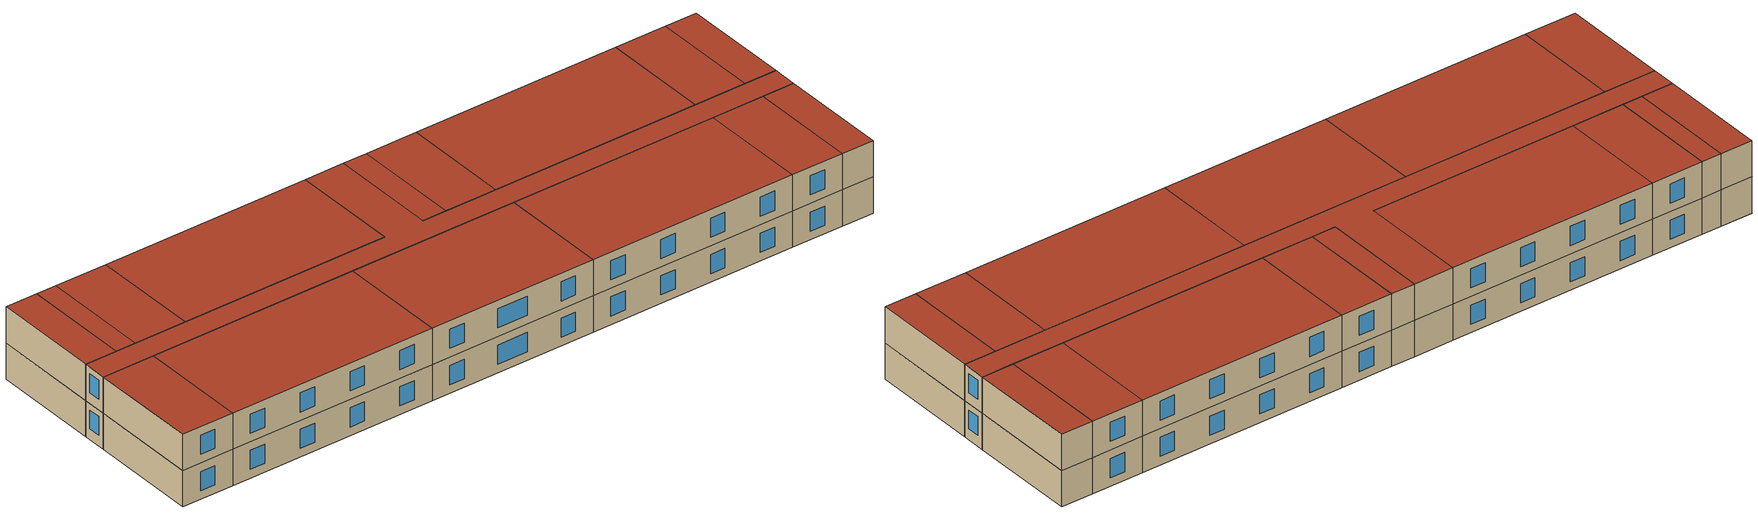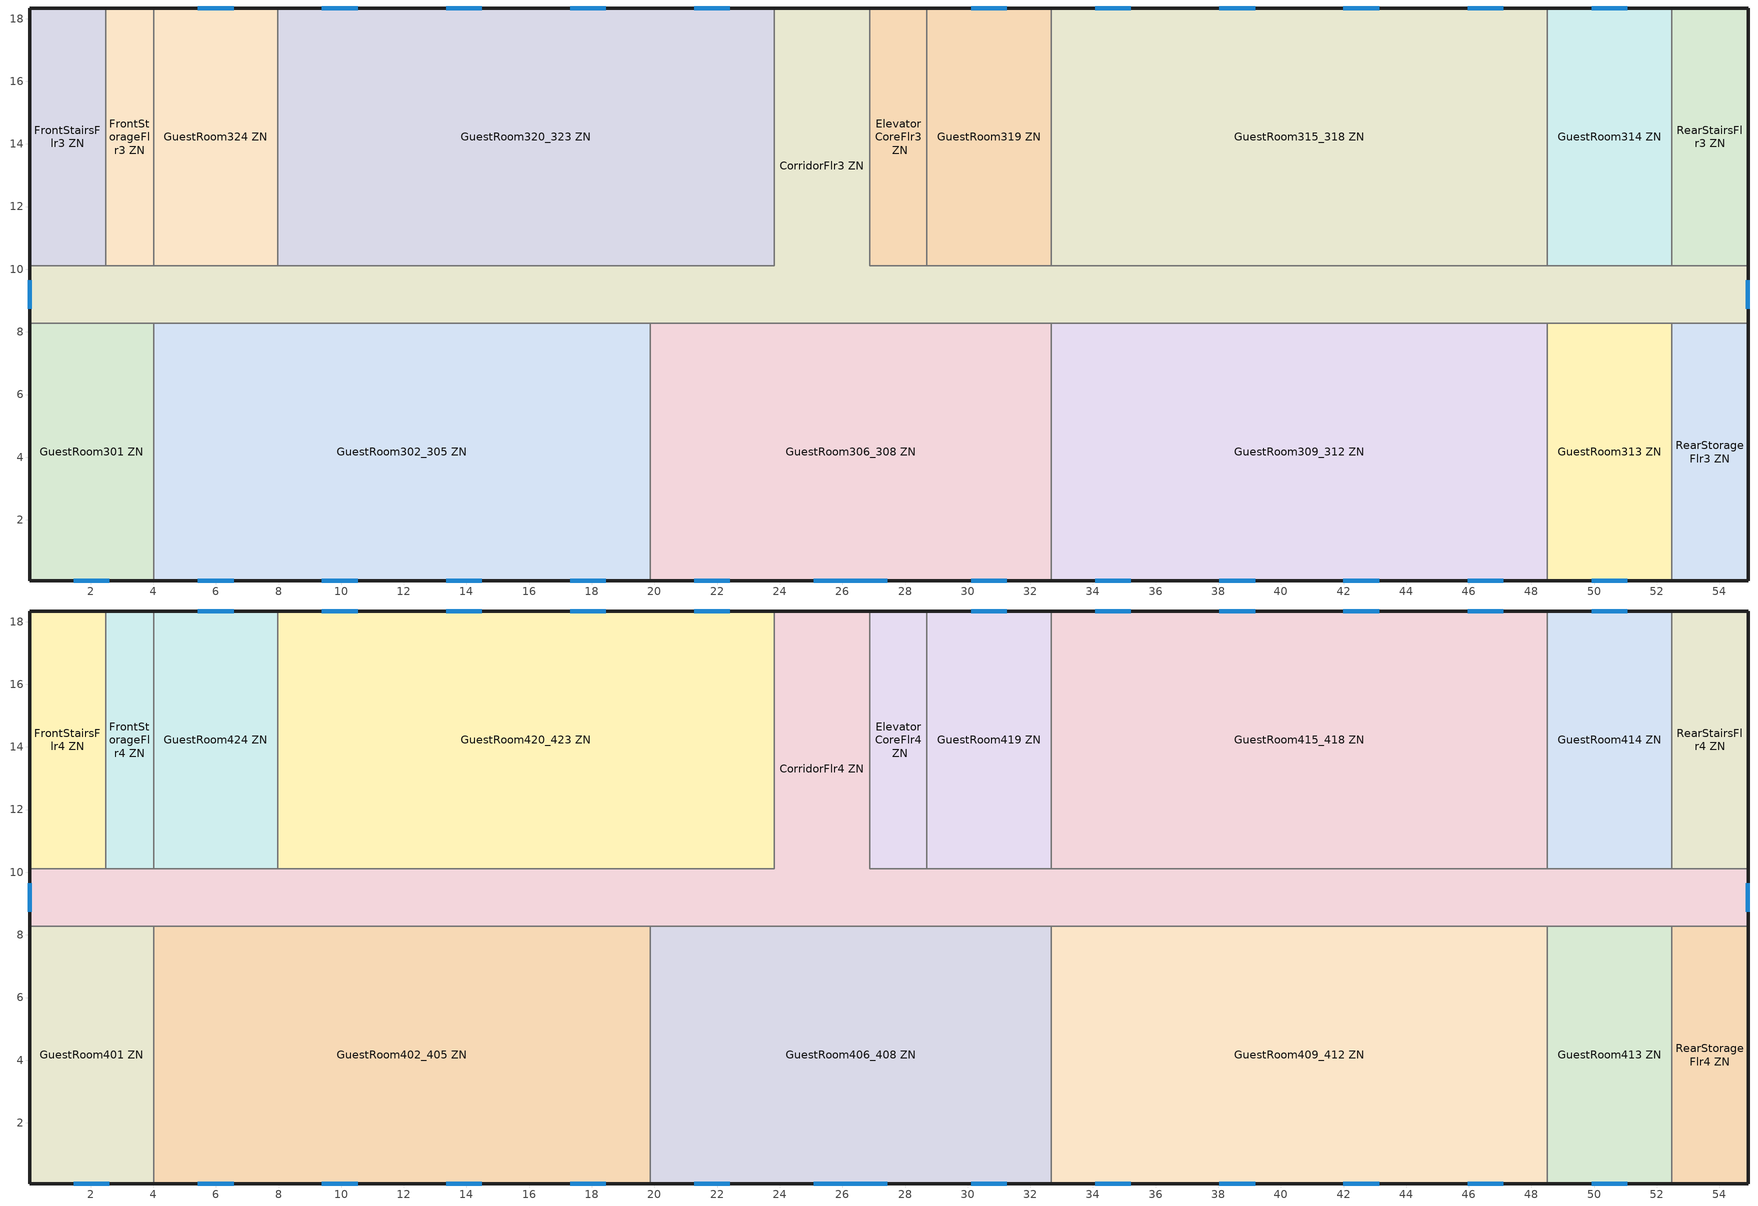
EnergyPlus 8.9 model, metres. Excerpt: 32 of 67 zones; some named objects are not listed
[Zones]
CorridorFlr3 ZN
 floor to CorridorFlr2 ZN (BTAP-Int-Floor): 26.87,18.34 26.87,10.11 54.91,10.11 54.91,8.28 0.05,8.28 0.05,10.11 23.82,10.11 23.82,18.34 z6.1
 wall outside (BTAP-Ext-Wall-Mass:U-0.315): 0.05,10.11 0.05,8.28 / 54.91,8.28 54.91,10.11 / 26.87,18.34 23.82,18.34 z6.1:8.84
 wall to RearStairsFlr3 ZN (BTAP-Int-Wall): 54.91,10.11 52.47,10.11 z6.1:8.84
 wall to GuestRoom320_323 ZN (BTAP-Int-Wall): 23.82,18.34 23.82,10.11 7.97,10.11 z6.1:8.84
 wall to GuestRoom324 ZN (BTAP-Int-Wall): 7.97,10.11 4.01,10.11 z6.1:8.84
 wall to FrontStorageFlr3 ZN (BTAP-Int-Wall): 4.01,10.11 2.49,10.11 z6.1:8.84
 wall to FrontStairsFlr3 ZN (BTAP-Int-Wall): 2.49,10.11 0.05,10.11 z6.1:8.84
 wall to GuestRoom301 ZN (BTAP-Int-Wall): 0.05,8.28 4.01,8.28 z6.1:8.84
 wall to GuestRoom302_305 ZN (BTAP-Int-Wall): 4.01,8.28 19.86,8.28 z6.1:8.84
 wall to GuestRoom306_308 ZN (BTAP-Int-Wall): 19.86,8.28 32.66,8.28 z6.1:8.84
 wall to GuestRoom309_312 ZN (BTAP-Int-Wall): 32.66,8.28 48.51,8.28 z6.1:8.84
 wall to GuestRoom313 ZN (BTAP-Int-Wall): 48.51,8.28 52.47,8.28 z6.1:8.84
 wall to RearStorageFlr3 ZN (BTAP-Int-Wall): 52.47,8.28 54.91,8.28 z6.1:8.84
 wall to GuestRoom314 ZN (BTAP-Int-Wall): 52.47,10.11 48.51,10.11 z6.1:8.84
 wall to GuestRoom315_318 ZN (BTAP-Int-Wall): 48.51,10.11 32.66,10.11 z6.1:8.84
 wall to GuestRoom319 ZN (BTAP-Int-Wall): 32.66,10.11 28.7,10.11 z6.1:8.84
 wall to ElevatorCoreFlr3 ZN (BTAP-Int-Wall): 28.7,10.11 26.87,10.11 26.87,18.34 z6.1:8.84
 window (BTAP-Ext-FixedWindow:U=0.240 SHGC=0.600): 0.05,9.66 0.05,8.73 / 54.91,8.73 54.91,9.66 z6.94:8.36
ElevatorCoreFlr3 ZN
 floor to ElevatorCoreFlr2 ZN (BTAP-Int-Floor): 28.7,18.34 28.7,10.11 26.87,10.11 26.87,18.34 z6.1
 wall outside (BTAP-Ext-Wall-Mass:U-0.315): 28.7,18.34 26.87,18.34 z6.1:8.84
 wall to GuestRoom319 ZN (BTAP-Int-Wall): 28.7,10.11 28.7,18.34 z6.1:8.84
FrontStairsFlr3 ZN
 floor to FrontStairsFlr2 ZN (BTAP-Int-Floor): 2.49,18.34 2.49,10.11 0.05,10.11 0.05,18.34 z6.1
 wall outside (BTAP-Ext-Wall-Mass:U-0.315): 2.49,18.34 0.05,18.34 0.05,10.11 z6.1:8.84
 wall to FrontStorageFlr3 ZN (BTAP-Int-Wall): 2.49,10.11 2.49,18.34 z6.1:8.84
FrontStorageFlr3 ZN
 floor to FrontStorageFlr2 ZN (BTAP-Int-Floor): 4.01,18.34 4.01,10.11 2.49,10.11 2.49,18.34 z6.1
 wall outside (BTAP-Ext-Wall-Mass:U-0.315): 4.01,18.34 2.49,18.34 z6.1:8.84
 wall to GuestRoom324 ZN (BTAP-Int-Wall): 4.01,10.11 4.01,18.34 z6.1:8.84
GuestRoom301 ZN
 floor to GuestRoom201 ZN (BTAP-Int-Floor): 4.01,8.28 4.01,0.05 0.05,0.05 0.05,8.28 z6.1
 wall outside (BTAP-Ext-Wall-Mass:U-0.315): 0.05,8.28 0.05,0.05 4.01,0.05 z6.1:8.84
 wall to GuestRoom302_305 ZN (BTAP-Int-Wall): 4.01,0.05 4.01,8.28 z6.1:8.84
 window (BTAP-Ext-FixedWindow:U=0.240 SHGC=0.600): 1.46,0.05 2.6,0.05 z6.75:8.19
GuestRoom302_305 ZN
 floor to GuestRoom202_205 ZN (BTAP-Int-Floor): 19.86,8.28 19.86,0.05 4.01,0.05 4.01,8.28 z6.1
 wall outside (BTAP-Ext-Wall-Mass:U-0.315): 4.01,0.05 19.86,0.05 z6.1:8.84
 wall to GuestRoom306_308 ZN (BTAP-Int-Wall): 19.86,0.05 19.86,8.28 z6.1:8.84
 window (BTAP-Ext-FixedWindow:U=0.240 SHGC=0.600): 5.42,0.05 6.56,0.05 / 9.39,0.05 10.52,0.05 / 13.35,0.05 14.49,0.05 / 17.31,0.05 18.45,0.05 z6.75:8.19
GuestRoom306_308 ZN
 floor to GuestRoom206_208 ZN (BTAP-Int-Floor): 32.66,8.28 32.66,0.05 19.86,0.05 19.86,8.28 z6.1
 wall outside (BTAP-Ext-Wall-Mass:U-0.315): 19.86,0.05 32.66,0.05 z6.1:8.84
 wall to GuestRoom309_312 ZN (BTAP-Int-Wall): 32.66,0.05 32.66,8.28 z6.1:8.84
 window (BTAP-Ext-FixedWindow:U=0.240 SHGC=0.600): 21.27,0.05 22.41,0.05 / 25.08,0.05 27.44,0.05 / 30.11,0.05 31.25,0.05 z6.75:8.19
GuestRoom309_312 ZN
 floor to GuestRoom209_212 ZN (BTAP-Int-Floor): 48.51,8.28 48.51,0.05 32.66,0.05 32.66,8.28 z6.1
 wall outside (BTAP-Ext-Wall-Mass:U-0.315): 32.66,0.05 48.51,0.05 z6.1:8.84
 wall to GuestRoom313 ZN (BTAP-Int-Wall): 48.51,0.05 48.51,8.28 z6.1:8.84
 window (BTAP-Ext-FixedWindow:U=0.240 SHGC=0.600): 34.07,0.05 35.21,0.05 / 38.04,0.05 39.18,0.05 / 42,0.05 43.14,0.05 / 45.96,0.05 47.1,0.05 z6.75:8.19
GuestRoom313 ZN
 floor to GuestRoom213 ZN (BTAP-Int-Floor): 52.47,8.28 52.47,0.05 48.51,0.05 48.51,8.28 z6.1
 wall outside (BTAP-Ext-Wall-Mass:U-0.315): 48.51,0.05 52.47,0.05 z6.1:8.84
 wall to RearStorageFlr3 ZN (BTAP-Int-Wall): 52.47,0.05 52.47,8.28 z6.1:8.84
 window (BTAP-Ext-FixedWindow:U=0.240 SHGC=0.600): 49.92,0.05 51.06,0.05 z6.75:8.19
GuestRoom314 ZN
 floor to GuestRoom214 ZN (BTAP-Int-Floor): 52.47,18.34 52.47,10.11 48.51,10.11 48.51,18.34 z6.1
 wall outside (BTAP-Ext-Wall-Mass:U-0.315): 52.47,18.34 48.51,18.34 z6.1:8.84
 wall to RearStairsFlr3 ZN (BTAP-Int-Wall): 52.47,10.11 52.47,18.34 z6.1:8.84
 wall to GuestRoom315_318 ZN (BTAP-Int-Wall): 48.51,18.34 48.51,10.11 z6.1:8.84
 window (BTAP-Ext-FixedWindow:U=0.240 SHGC=0.600): 51.06,18.34 49.92,18.34 z6.75:8.19
GuestRoom315_318 ZN
 floor to GuestRoom215_218 ZN (BTAP-Int-Floor): 48.51,18.34 48.51,10.11 32.66,10.11 32.66,18.34 z6.1
 wall outside (BTAP-Ext-Wall-Mass:U-0.315): 48.51,18.34 32.66,18.34 z6.1:8.84
 wall to GuestRoom319 ZN (BTAP-Int-Wall): 32.66,18.34 32.66,10.11 z6.1:8.84
 window (BTAP-Ext-FixedWindow:U=0.240 SHGC=0.600): 47.1,18.34 45.96,18.34 / 43.14,18.34 42,18.34 / 39.18,18.34 38.04,18.34 / 35.21,18.34 34.07,18.34 z6.75:8.19
GuestRoom319 ZN
 floor to GuestRoom219 ZN (BTAP-Int-Floor): 32.66,18.34 32.66,10.11 28.7,10.11 28.7,18.34 z6.1
 wall outside (BTAP-Ext-Wall-Mass:U-0.315): 32.66,18.34 28.7,18.34 z6.1:8.84
 window (BTAP-Ext-FixedWindow:U=0.240 SHGC=0.600): 31.25,18.34 30.11,18.34 z6.75:8.19
GuestRoom320_323 ZN
 floor to GuestRoom220_223 ZN (BTAP-Int-Floor): 23.82,18.34 23.82,10.11 7.97,10.11 7.97,18.34 z6.1
 wall outside (BTAP-Ext-Wall-Mass:U-0.315): 23.82,18.34 7.97,18.34 z6.1:8.84
 wall to GuestRoom324 ZN (BTAP-Int-Wall): 7.97,18.34 7.97,10.11 z6.1:8.84
 window (BTAP-Ext-FixedWindow:U=0.240 SHGC=0.600): 22.41,18.34 21.27,18.34 / 18.45,18.34 17.31,18.34 / 14.49,18.34 13.35,18.34 / 10.52,18.34 9.39,18.34 z6.75:8.19
GuestRoom324 ZN
 floor to GuestRoom224 ZN (BTAP-Int-Floor): 7.97,18.34 7.97,10.11 4.01,10.11 4.01,18.34 z6.1
 wall outside (BTAP-Ext-Wall-Mass:U-0.315): 7.97,18.34 4.01,18.34 z6.1:8.84
 window (BTAP-Ext-FixedWindow:U=0.240 SHGC=0.600): 6.56,18.34 5.42,18.34 z6.75:8.19
RearStairsFlr3 ZN
 floor to RearStairsFlr2 ZN (BTAP-Int-Floor): 54.91,18.34 54.91,10.11 52.47,10.11 52.47,18.34 z6.1
 wall outside (BTAP-Ext-Wall-Mass:U-0.315): 54.91,10.11 54.91,18.34 52.47,18.34 z6.1:8.84
RearStorageFlr3 ZN
 floor to RearStorageFlr2 ZN (BTAP-Int-Floor): 54.91,8.28 54.91,0.05 52.47,0.05 52.47,8.28 z6.1
 wall outside (BTAP-Ext-Wall-Mass:U-0.315): 52.47,0.05 54.91,0.05 54.91,8.28 z6.1:8.84
CorridorFlr4 ZN
 floor to CorridorFlr3 ZN (BTAP-Int-Floor): 26.87,18.34 26.87,10.11 54.91,10.11 54.91,8.28 0.05,8.28 0.05,10.11 23.82,10.11 23.82,18.34 z8.84
 wall outside (BTAP-Ext-Wall-Mass:U-0.315): 0.05,10.11 0.05,8.28 / 54.91,8.28 54.91,10.11 / 26.87,18.34 23.82,18.34 z8.84:11.58
 wall to RearStairsFlr4 ZN (BTAP-Int-Wall): 54.91,10.11 52.47,10.11 z8.84:11.58
 wall to GuestRoom420_423 ZN (BTAP-Int-Wall): 23.82,18.34 23.82,10.11 7.97,10.11 z8.84:11.58
 wall to GuestRoom424 ZN (BTAP-Int-Wall): 7.97,10.11 4.01,10.11 z8.84:11.58
 wall to FrontStorageFlr4 ZN (BTAP-Int-Wall): 4.01,10.11 2.49,10.11 z8.84:11.58
 wall to FrontStairsFlr4 ZN (BTAP-Int-Wall): 2.49,10.11 0.05,10.11 z8.84:11.58
 wall to GuestRoom401 ZN (BTAP-Int-Wall): 0.05,8.28 4.01,8.28 z8.84:11.58
 wall to GuestRoom402_405 ZN (BTAP-Int-Wall): 4.01,8.28 19.86,8.28 z8.84:11.58
 wall to GuestRoom406_408 ZN (BTAP-Int-Wall): 19.86,8.28 32.66,8.28 z8.84:11.58
 wall to GuestRoom409_412 ZN (BTAP-Int-Wall): 32.66,8.28 48.51,8.28 z8.84:11.58
 wall to GuestRoom413 ZN (BTAP-Int-Wall): 48.51,8.28 52.47,8.28 z8.84:11.58
 wall to RearStorageFlr4 ZN (BTAP-Int-Wall): 52.47,8.28 54.91,8.28 z8.84:11.58
 wall to GuestRoom414 ZN (BTAP-Int-Wall): 52.47,10.11 48.51,10.11 z8.84:11.58
 wall to GuestRoom415_418 ZN (BTAP-Int-Wall): 48.51,10.11 32.66,10.11 z8.84:11.58
 wall to GuestRoom419 ZN (BTAP-Int-Wall): 32.66,10.11 28.7,10.11 z8.84:11.58
 wall to ElevatorCoreFlr4 ZN (BTAP-Int-Wall): 28.7,10.11 26.87,10.11 26.87,18.34 z8.84:11.58
 window (BTAP-Ext-FixedWindow:U=0.240 SHGC=0.600): 0.05,9.66 0.05,8.73 / 54.91,8.73 54.91,9.66 z9.68:11.1
 roof outside (BTAP-Ext-Roof-Metal:U-0.227): 54.91,8.28 54.91,10.11 26.87,10.11 26.87,18.34 23.82,18.34 23.82,10.11 0.05,10.11 0.05,8.28 z11.58
ElevatorCoreFlr4 ZN
 floor to ElevatorCoreFlr3 ZN (BTAP-Int-Floor): 28.7,18.34 28.7,10.11 26.87,10.11 26.87,18.34 z8.84
 wall outside (BTAP-Ext-Wall-Mass:U-0.315): 28.7,18.34 26.87,18.34 z8.84:11.58
 wall to GuestRoom419 ZN (BTAP-Int-Wall): 28.7,10.11 28.7,18.34 z8.84:11.58
 roof outside (BTAP-Ext-Roof-Metal:U-0.227): 28.7,10.11 28.7,18.34 26.87,18.34 26.87,10.11 z11.58
FrontStairsFlr4 ZN
 floor to FrontStairsFlr3 ZN (BTAP-Int-Floor): 2.49,18.34 2.49,10.11 0.05,10.11 0.05,18.34 z8.84
 wall outside (BTAP-Ext-Wall-Mass:U-0.315): 2.49,18.34 0.05,18.34 0.05,10.11 z8.84:11.58
 wall to FrontStorageFlr4 ZN (BTAP-Int-Wall): 2.49,10.11 2.49,18.34 z8.84:11.58
 roof outside (BTAP-Ext-Roof-Metal:U-0.227): 2.49,10.11 2.49,18.34 0.05,18.34 0.05,10.11 z11.58
FrontStorageFlr4 ZN
 floor to FrontStorageFlr3 ZN (BTAP-Int-Floor): 4.01,18.34 4.01,10.11 2.49,10.11 2.49,18.34 z8.84
 wall outside (BTAP-Ext-Wall-Mass:U-0.315): 4.01,18.34 2.49,18.34 z8.84:11.58
 wall to GuestRoom424 ZN (BTAP-Int-Wall): 4.01,10.11 4.01,18.34 z8.84:11.58
 roof outside (BTAP-Ext-Roof-Metal:U-0.227): 4.01,10.11 4.01,18.34 2.49,18.34 2.49,10.11 z11.58
GuestRoom401 ZN
 floor to GuestRoom301 ZN (BTAP-Int-Floor): 4.01,8.28 4.01,0.05 0.05,0.05 0.05,8.28 z8.84
 wall outside (BTAP-Ext-Wall-Mass:U-0.315): 0.05,8.28 0.05,0.05 4.01,0.05 z8.84:11.58
 wall to GuestRoom402_405 ZN (BTAP-Int-Wall): 4.01,0.05 4.01,8.28 z8.84:11.58
 window (BTAP-Ext-FixedWindow:U=0.240 SHGC=0.600): 1.46,0.05 2.6,0.05 z9.49:10.93
 roof outside (BTAP-Ext-Roof-Metal:U-0.227): 4.01,0.05 4.01,8.28 0.05,8.28 0.05,0.05 z11.58
GuestRoom402_405 ZN
 floor to GuestRoom302_305 ZN (BTAP-Int-Floor): 19.86,8.28 19.86,0.05 4.01,0.05 4.01,8.28 z8.84
 wall outside (BTAP-Ext-Wall-Mass:U-0.315): 4.01,0.05 19.86,0.05 z8.84:11.58
 wall to GuestRoom406_408 ZN (BTAP-Int-Wall): 19.86,0.05 19.86,8.28 z8.84:11.58
 window (BTAP-Ext-FixedWindow:U=0.240 SHGC=0.600): 5.42,0.05 6.56,0.05 / 9.39,0.05 10.52,0.05 / 13.35,0.05 14.49,0.05 / 17.31,0.05 18.45,0.05 z9.49:10.93
 roof outside (BTAP-Ext-Roof-Metal:U-0.227): 19.86,0.05 19.86,8.28 4.01,8.28 4.01,0.05 z11.58
GuestRoom406_408 ZN
 floor to GuestRoom306_308 ZN (BTAP-Int-Floor): 32.66,8.28 32.66,0.05 19.86,0.05 19.86,8.28 z8.84
 wall outside (BTAP-Ext-Wall-Mass:U-0.315): 19.86,0.05 32.66,0.05 z8.84:11.58
 wall to GuestRoom409_412 ZN (BTAP-Int-Wall): 32.66,0.05 32.66,8.28 z8.84:11.58
 window (BTAP-Ext-FixedWindow:U=0.240 SHGC=0.600): 21.27,0.05 22.41,0.05 / 30.11,0.05 31.25,0.05 / 25.08,0.05 27.44,0.05 z9.49:10.93
 roof outside (BTAP-Ext-Roof-Metal:U-0.227): 32.66,0.05 32.66,8.28 19.86,8.28 19.86,0.05 z11.58
GuestRoom409_412 ZN
 floor to GuestRoom309_312 ZN (BTAP-Int-Floor): 48.51,8.28 48.51,0.05 32.66,0.05 32.66,8.28 z8.84
 wall outside (BTAP-Ext-Wall-Mass:U-0.315): 32.66,0.05 48.51,0.05 z8.84:11.58
 wall to GuestRoom413 ZN (BTAP-Int-Wall): 48.51,0.05 48.51,8.28 z8.84:11.58
 window (BTAP-Ext-FixedWindow:U=0.240 SHGC=0.600): 34.07,0.05 35.21,0.05 / 38.04,0.05 39.18,0.05 / 42,0.05 43.14,0.05 / 45.96,0.05 47.1,0.05 z9.49:10.93
 roof outside (BTAP-Ext-Roof-Metal:U-0.227): 48.51,0.05 48.51,8.28 32.66,8.28 32.66,0.05 z11.58
GuestRoom413 ZN
 floor to GuestRoom313 ZN (BTAP-Int-Floor): 52.47,8.28 52.47,0.05 48.51,0.05 48.51,8.28 z8.84
 wall outside (BTAP-Ext-Wall-Mass:U-0.315): 48.51,0.05 52.47,0.05 z8.84:11.58
 wall to RearStorageFlr4 ZN (BTAP-Int-Wall): 52.47,0.05 52.47,8.28 z8.84:11.58
 window (BTAP-Ext-FixedWindow:U=0.240 SHGC=0.600): 49.92,0.05 51.06,0.05 z9.49:10.93
 roof outside (BTAP-Ext-Roof-Metal:U-0.227): 52.47,0.05 52.47,8.28 48.51,8.28 48.51,0.05 z11.58
GuestRoom414 ZN
 floor to GuestRoom314 ZN (BTAP-Int-Floor): 52.47,18.34 52.47,10.11 48.51,10.11 48.51,18.34 z8.84
 wall outside (BTAP-Ext-Wall-Mass:U-0.315): 52.47,18.34 48.51,18.34 z8.84:11.58
 wall to RearStairsFlr4 ZN (BTAP-Int-Wall): 52.47,10.11 52.47,18.34 z8.84:11.58
 wall to GuestRoom415_418 ZN (BTAP-Int-Wall): 48.51,18.34 48.51,10.11 z8.84:11.58
 window (BTAP-Ext-FixedWindow:U=0.240 SHGC=0.600): 51.06,18.34 49.92,18.34 z9.49:10.93
 roof outside (BTAP-Ext-Roof-Metal:U-0.227): 52.47,10.11 52.47,18.34 48.51,18.34 48.51,10.11 z11.58
GuestRoom415_418 ZN
 floor to GuestRoom315_318 ZN (BTAP-Int-Floor): 48.51,18.34 48.51,10.11 32.66,10.11 32.66,18.34 z8.84
 wall outside (BTAP-Ext-Wall-Mass:U-0.315): 48.51,18.34 32.66,18.34 z8.84:11.58
 wall to GuestRoom419 ZN (BTAP-Int-Wall): 32.66,18.34 32.66,10.11 z8.84:11.58
 window (BTAP-Ext-FixedWindow:U=0.240 SHGC=0.600): 47.1,18.34 45.96,18.34 / 43.14,18.34 42,18.34 / 39.18,18.34 38.04,18.34 / 35.21,18.34 34.07,18.34 z9.49:10.93
 roof outside (BTAP-Ext-Roof-Metal:U-0.227): 48.51,10.11 48.51,18.34 32.66,18.34 32.66,10.11 z11.58
GuestRoom419 ZN
 floor to GuestRoom319 ZN (BTAP-Int-Floor): 32.66,18.34 32.66,10.11 28.7,10.11 28.7,18.34 z8.84
 wall outside (BTAP-Ext-Wall-Mass:U-0.315): 32.66,18.34 28.7,18.34 z8.84:11.58
 window (BTAP-Ext-FixedWindow:U=0.240 SHGC=0.600): 31.25,18.34 30.11,18.34 z9.49:10.93
 roof outside (BTAP-Ext-Roof-Metal:U-0.227): 32.66,10.11 32.66,18.34 28.7,18.34 28.7,10.11 z11.58
GuestRoom420_423 ZN
 floor to GuestRoom320_323 ZN (BTAP-Int-Floor): 23.82,18.34 23.82,10.11 7.97,10.11 7.97,18.34 z8.84
 wall outside (BTAP-Ext-Wall-Mass:U-0.315): 23.82,18.34 7.97,18.34 z8.84:11.58
 wall to GuestRoom424 ZN (BTAP-Int-Wall): 7.97,18.34 7.97,10.11 z8.84:11.58
 window (BTAP-Ext-FixedWindow:U=0.240 SHGC=0.600): 22.41,18.34 21.27,18.34 / 18.45,18.34 17.31,18.34 / 14.49,18.34 13.35,18.34 / 10.52,18.34 9.39,18.34 z9.49:10.93
 roof outside (BTAP-Ext-Roof-Metal:U-0.227): 23.82,10.11 23.82,18.34 7.97,18.34 7.97,10.11 z11.58
GuestRoom424 ZN
 floor to GuestRoom324 ZN (BTAP-Int-Floor): 7.97,18.34 7.97,10.11 4.01,10.11 4.01,18.34 z8.84
 wall outside (BTAP-Ext-Wall-Mass:U-0.315): 7.97,18.34 4.01,18.34 z8.84:11.58
 window (BTAP-Ext-FixedWindow:U=0.240 SHGC=0.600): 6.56,18.34 5.42,18.34 z9.49:10.93
 roof outside (BTAP-Ext-Roof-Metal:U-0.227): 7.97,10.11 7.97,18.34 4.01,18.34 4.01,10.11 z11.58
RearStairsFlr4 ZN
 floor to RearStairsFlr3 ZN (BTAP-Int-Floor): 54.91,18.34 54.91,10.11 52.47,10.11 52.47,18.34 z8.84
 wall outside (BTAP-Ext-Wall-Mass:U-0.315): 54.91,10.11 54.91,18.34 52.47,18.34 z8.84:11.58
 roof outside (BTAP-Ext-Roof-Metal:U-0.227): 54.91,10.11 54.91,18.34 52.47,18.34 52.47,10.11 z11.58
RearStorageFlr4 ZN
 floor to RearStorageFlr3 ZN (BTAP-Int-Floor): 54.91,8.28 54.91,0.05 52.47,0.05 52.47,8.28 z8.84
 wall outside (BTAP-Ext-Wall-Mass:U-0.315): 52.47,0.05 54.91,0.05 54.91,8.28 z8.84:11.58
 roof outside (BTAP-Ext-Roof-Metal:U-0.227): 54.91,0.05 54.91,8.28 52.47,8.28 52.47,0.05 z11.58
[Building]
SmallHotel-CAN_BC_Vancouver.Intl.AP.718920_CWEC2016.epw created: 2018-09-18 17:35:47 +0000: North Axis {deg}=180; Terrain=Suburbs; Loads Convergence Tolerance Value=0.04; Temperature Convergence Tolerance Value {deltaC}=0.4; Solar Distribution=FullExterior; Maximum Number of Warmup Days=25; Minimum Number of Warmup Days=6
[Site:Location]
Vancouver Intl AP_BC_CAN: Latitude {deg}=49.195; Longitude {deg}=-123.184; Time Zone {hr}=-8; Elevation {m}=4.3
[Site:GroundTemperature:BuildingSurface]
19.527, 19.502, 19.536, 19.598, 20.002, 21.64, 22.225, 22.375, 21.449, 20.121, 19.802, 19.633
[Site:WaterMainsTemperature]
Calculation Method=Correlation; Annual Average Outdoor Air Temperature {C}=10.4083; Maximum Difference In Monthly Average Outdoor Air Temperatures {deltaC}=14.1
[SizingPeriod:DesignDay] Day of Month=21; Dry-Bulb Temperature Range Modifier Type=DefaultMultipliers; Humidity Condition Type=Wetbulb; Barometric Pressure {Pa}=101273; Rain Indicator=No; Snow Indicator=No; Daylight Saving Time Indicator=No
Name | Month | Day Type | Maximum Dry-Bulb Temperature {C} | Daily Dry-Bulb Temperature Range {deltaC} | Wetbulb or DewPoint at Maximum Dry-Bulb {C} | Wind Speed {m/s} | Wind Direction {deg} | Solar Model Indicator | ASHRAE Clear Sky Optical Depth for Beam Irradiance (taub) | ASHRAE Clear Sky Optical Depth for Diffuse Irradiance (taud) | Sky Clearness
Vancouver Intl AP Ann Clg .4% Condns DB=>MWB | 7 | SummerDesignDay | 25.1 | 7.6 | 18.5 | 3.7 | 300 | ASHRAETau | 0.359 | 2.485
Vancouver Intl AP Ann Htg 99.6% Condns DB | 12 | WinterDesignDay | -6.1 | 0 | -6.1 | 3 | 100 | ASHRAEClearSky |  |  | 0
[Material] Thermal Absorptance=0.9
Name | Roughness | Thickness {m} | Conductivity {W/m-K} | Density {kg/m3} | Specific Heat {J/kg-K} | Solar Absorptance | Visible Absorptance
1/2IN Gypsum 1 | Smooth | 0.0127 | 0.16 | 784.9 | 830 | 0.4 | 0.4
100mm Normalweight concrete floor 1 | MediumSmooth | 0.1016 | 2.31 | 2322 | 832 | 0.7 | 0.7
1IN Stucco 1 | Smooth | 0.0253 | 0.6918 | 1858 | 837 | 0.7 | 0.92
8IN CONCRETE HW RefBldg 1 | Rough | 0.2032 | 1.311 | 2240 | 836.8 | 0.7 | 0.7
G01 13mm gypsum board 1 | Smooth | 0.0127 | 0.16 | 800 | 1090 | 0.7 | 0.5
Metal Roof Surface 1 | Smooth | 0.0008 | 45.28 | 7824 | 500 | 0.7 | 0.7
[Material:NoMass] Roughness=Smooth; Thermal Absorptance=0.9; Solar Absorptance=0.7
Name | Thermal Resistance {m2-K/W} | Visible Absorptance
Typical Carpet Pad | 0.21648 | 0.8
Typical Insulation 2 | 2.90366 | 0.7
Typical Insulation 3 | 4.40527 | 0.7
[WindowMaterial:SimpleGlazingSystem]
SimpleGlazing:U=0.240 SHGC=0.600: U-Factor {W/m2-K}=2.4; Solar Heat Gain Coefficient=0.6; Visible Transmittance=0.21
[Construction]
BTAP-Ext-FixedWindow:U=0.240 SHGC=0.600: SimpleGlazing:U=0.240 SHGC=0.600
BTAP-Ext-Roof-Metal:U-0.227: Metal Roof Surface 1, Typical Insulation 3
BTAP-Ext-Wall-Mass:U-0.315: 1IN Stucco 1, 8IN CONCRETE HW RefBldg 1, Typical Insulation 2, 1/2IN Gypsum 1
BTAP-Int-Floor: 100mm Normalweight concrete floor 1, Typical Carpet Pad
BTAP-Int-Wall: G01 13mm gypsum board 1, G01 13mm gypsum board 1
[Zone]
CorridorFlr3 ZN; CorridorFlr4 ZN; ElevatorCoreFlr3 ZN; ElevatorCoreFlr4 ZN; FrontStairsFlr3 ZN; FrontStairsFlr4 ZN; FrontStorageFlr3 ZN; FrontStorageFlr4 ZN; GuestRoom301 ZN; GuestRoom302_305 ZN; GuestRoom306_308 ZN; GuestRoom309_312 ZN; GuestRoom313 ZN; GuestRoom314 ZN; GuestRoom315_318 ZN; GuestRoom319 ZN; GuestRoom320_323 ZN; GuestRoom324 ZN; GuestRoom401 ZN; GuestRoom402_405 ZN; GuestRoom406_408 ZN; GuestRoom409_412 ZN; GuestRoom413 ZN; GuestRoom414 ZN; GuestRoom415_418 ZN; GuestRoom419 ZN; GuestRoom420_423 ZN; GuestRoom424 ZN; RearStairsFlr3 ZN; RearStairsFlr4 ZN; RearStorageFlr3 ZN; RearStorageFlr4 ZN
[ZoneInfiltration:DesignFlowRate] Schedule=Always On Discrete; Design Flow Rate Calculation Method=Flow/ExteriorArea; Flow per Exterior Surface Area {m3/s-m2}=0.00025; Constant Term Coefficient=0; Temperature Term Coefficient=0; Velocity Term Coefficient=0.224; Velocity Squared Term Coefficient=0
Name | Zone or ZoneList
CorridorFlr3 Infiltration | CorridorFlr3 ZN
CorridorFlr4 Infiltration | CorridorFlr4 ZN
ElevatorCoreFlr3 Infiltration | ElevatorCoreFlr3 ZN
ElevatorCoreFlr4 Infiltration | ElevatorCoreFlr4 ZN
FrontStairsFlr3 Infiltration | FrontStairsFlr3 ZN
FrontStairsFlr4 Infiltration | FrontStairsFlr4 ZN
FrontStorageFlr3 Infiltration | FrontStorageFlr3 ZN
FrontStorageFlr4 Infiltration | FrontStorageFlr4 ZN
GuestRoom301 Infiltration | GuestRoom301 ZN
GuestRoom302_305 Infiltration | GuestRoom302_305 ZN
GuestRoom306_308 Infiltration | GuestRoom306_308 ZN
GuestRoom309_312 Infiltration | GuestRoom309_312 ZN
GuestRoom313 Infiltration | GuestRoom313 ZN
GuestRoom314 Infiltration | GuestRoom314 ZN
GuestRoom315_318 Infiltration | GuestRoom315_318 ZN
GuestRoom319 Infiltration | GuestRoom319 ZN
GuestRoom320_323 Infiltration | GuestRoom320_323 ZN
GuestRoom324 Infiltration | GuestRoom324 ZN
GuestRoom401 Infiltration | GuestRoom401 ZN
GuestRoom402_405 Infiltration | GuestRoom402_405 ZN
GuestRoom406_408 Infiltration | GuestRoom406_408 ZN
GuestRoom409_412 Infiltration | GuestRoom409_412 ZN
GuestRoom413 Infiltration | GuestRoom413 ZN
GuestRoom414 Infiltration | GuestRoom414 ZN
GuestRoom415_418 Infiltration | GuestRoom415_418 ZN
GuestRoom419 Infiltration | GuestRoom419 ZN
GuestRoom420_423 Infiltration | GuestRoom420_423 ZN
GuestRoom424 Infiltration | GuestRoom424 ZN
RearStairsFlr3 Infiltration | RearStairsFlr3 ZN
RearStairsFlr4 Infiltration | RearStairsFlr4 ZN
RearStorageFlr3 Infiltration | RearStorageFlr3 ZN
RearStorageFlr4 Infiltration | RearStorageFlr4 ZN
[ZoneControl:Thermostat] Control Object Type 1=ThermostatSetpoint:DualSetpoint
Name | Zone or ZoneList | Control Type Schedule | Control Name 1
CorridorFlr3 ZN Thermostat | CorridorFlr3 ZN | CorridorFlr3 ZN Thermostat Schedule | Space Function Corridor/Transition area other-sch-F Thermostat 3
CorridorFlr4 ZN Thermostat | CorridorFlr4 ZN | CorridorFlr4 ZN Thermostat Schedule | Space Function Corridor/Transition area other-sch-F Thermostat 4
ElevatorCoreFlr3 ZN Thermostat | ElevatorCoreFlr3 ZN | ElevatorCoreFlr3 ZN Thermostat Schedule | Space Function Lobby - elevator Thermostat 3
ElevatorCoreFlr4 ZN Thermostat | ElevatorCoreFlr4 ZN | ElevatorCoreFlr4 ZN Thermostat Schedule | Space Function Lobby - elevator Thermostat 4
FrontStairsFlr3 ZN Thermostat | FrontStairsFlr3 ZN | FrontStairsFlr3 ZN Thermostat Schedule | Space Function Stairway/Stairwell-sch-F Thermostat 3
FrontStairsFlr4 ZN Thermostat | FrontStairsFlr4 ZN | FrontStairsFlr4 ZN Thermostat Schedule | Space Function Stairway/Stairwell-sch-F Thermostat 4
FrontStorageFlr3 ZN Thermostat | FrontStorageFlr3 ZN | FrontStorageFlr3 ZN Thermostat Schedule | Space Function Storage room <= 5 m2 <= 100 m2-sch-F Thermostat 3
FrontStorageFlr4 ZN Thermostat | FrontStorageFlr4 ZN | FrontStorageFlr4 ZN Thermostat Schedule | Space Function Storage room <= 5 m2 <= 100 m2-sch-F Thermostat 4
GuestRoom301 ZN Thermostat | GuestRoom301 ZN | GuestRoom301 ZN Thermostat Schedule | Space Function Guest room Thermostat 16
GuestRoom302_305 ZN Thermostat | GuestRoom302_305 ZN | GuestRoom302_305 ZN Thermostat Schedule | Space Function Guest room Thermostat 17
GuestRoom306_308 ZN Thermostat | GuestRoom306_308 ZN | GuestRoom306_308 ZN Thermostat Schedule | Space Function Guest room Thermostat 18
GuestRoom309_312 ZN Thermostat | GuestRoom309_312 ZN | GuestRoom309_312 ZN Thermostat Schedule | Space Function Guest room Thermostat 19
GuestRoom313 ZN Thermostat | GuestRoom313 ZN | GuestRoom313 ZN Thermostat Schedule | Space Function Guest room Thermostat 20
GuestRoom314 ZN Thermostat | GuestRoom314 ZN | GuestRoom314 ZN Thermostat Schedule | Space Function Guest room Thermostat 21
GuestRoom315_318 ZN Thermostat | GuestRoom315_318 ZN | GuestRoom315_318 ZN Thermostat Schedule | Space Function Guest room Thermostat 22
GuestRoom319 ZN Thermostat | GuestRoom319 ZN | GuestRoom319 ZN Thermostat Schedule | Space Function Guest room Thermostat 23
GuestRoom320_323 ZN Thermostat | GuestRoom320_323 ZN | GuestRoom320_323 ZN Thermostat Schedule | Space Function Guest room Thermostat 24
GuestRoom324 ZN Thermostat | GuestRoom324 ZN | GuestRoom324 ZN Thermostat Schedule | Space Function Guest room Thermostat 25
GuestRoom401 ZN Thermostat | GuestRoom401 ZN | GuestRoom401 ZN Thermostat Schedule | Space Function Guest room Thermostat 26
GuestRoom402_405 ZN Thermostat | GuestRoom402_405 ZN | GuestRoom402_405 ZN Thermostat Schedule | Space Function Guest room Thermostat 27
GuestRoom406_408 ZN Thermostat | GuestRoom406_408 ZN | GuestRoom406_408 ZN Thermostat Schedule | Space Function Guest room Thermostat 28
GuestRoom409_412 ZN Thermostat | GuestRoom409_412 ZN | GuestRoom409_412 ZN Thermostat Schedule | Space Function Guest room Thermostat 29
GuestRoom413 ZN Thermostat | GuestRoom413 ZN | GuestRoom413 ZN Thermostat Schedule | Space Function Guest room Thermostat 30
GuestRoom414 ZN Thermostat | GuestRoom414 ZN | GuestRoom414 ZN Thermostat Schedule | Space Function Guest room Thermostat 31
GuestRoom415_418 ZN Thermostat | GuestRoom415_418 ZN | GuestRoom415_418 ZN Thermostat Schedule | Space Function Guest room Thermostat 32
GuestRoom419 ZN Thermostat | GuestRoom419 ZN | GuestRoom419 ZN Thermostat Schedule | Space Function Guest room Thermostat 33
GuestRoom420_423 ZN Thermostat | GuestRoom420_423 ZN | GuestRoom420_423 ZN Thermostat Schedule | Space Function Guest room Thermostat 34
GuestRoom424 ZN Thermostat | GuestRoom424 ZN | GuestRoom424 ZN Thermostat Schedule | Space Function Guest room Thermostat 35
RearStairsFlr3 ZN Thermostat | RearStairsFlr3 ZN | RearStairsFlr3 ZN Thermostat Schedule | Space Function Stairway/Stairwell-sch-F Thermostat 7
RearStairsFlr4 ZN Thermostat | RearStairsFlr4 ZN | RearStairsFlr4 ZN Thermostat Schedule | Space Function Stairway/Stairwell-sch-F Thermostat 8
RearStorageFlr3 ZN Thermostat | RearStorageFlr3 ZN | RearStorageFlr3 ZN Thermostat Schedule | Space Function Storage room <= 5 m2 <= 100 m2-sch-F Thermostat 8
RearStorageFlr4 ZN Thermostat | RearStorageFlr4 ZN | RearStorageFlr4 ZN Thermostat Schedule | Space Function Storage room <= 5 m2 <= 100 m2-sch-F Thermostat 9
[ThermostatSetpoint:DualSetpoint]
Name | Heating Setpoint Temperature Schedule | Cooling Setpoint Temperature Schedule
Space Function Corridor/Transition area other-sch-F Thermostat 3; Space Function Corridor/Transition area other-sch-F Thermostat 4; Space Function Stairway/Stairwell-sch-F Thermostat 3; Space Function Stairway/Stairwell-sch-F Thermostat 4; Space Function Storage room <= 5 m2 <= 100 m2-sch-F Thermostat 3; Space Function Storage room <= 5 m2 <= 100 m2-sch-F Thermostat 4; Space Function Guest room Thermostat 16; Space Function Guest room Thermostat 17; Space Function Guest room Thermostat 18; Space Function Guest room Thermostat 19; Space Function Guest room Thermostat 20; Space Function Guest room Thermostat 21; Space Function Guest room Thermostat 22; Space Function Guest room Thermostat 23; Space Function Guest room Thermostat 24; Space Function Guest room Thermostat 25; Space Function Guest room Thermostat 26; Space Function Guest room Thermostat 27; Space Function Guest room Thermostat 28; Space Function Guest room Thermostat 29; Space Function Guest room Thermostat 30; Space Function Guest room Thermostat 31; Space Function Guest room Thermostat 32; Space Function Guest room Thermostat 33; Space Function Guest room Thermostat 34; Space Function Guest room Thermostat 35; Space Function Stairway/Stairwell-sch-F Thermostat 7; Space Function Stairway/Stairwell-sch-F Thermostat 8; Space Function Storage room <= 5 m2 <= 100 m2-sch-F Thermostat 8; Space Function Storage room <= 5 m2 <= 100 m2-sch-F Thermostat 9 | NECB-F-Thermostat Setpoint-Heating | NECB-F-Thermostat Setpoint-Cooling
Space Function Lobby - elevator Thermostat 3; Space Function Lobby - elevator Thermostat 4 | NECB-C-Thermostat Setpoint-Heating | NECB-C-Thermostat Setpoint-Cooling
[ZoneHVAC:IdealLoadsAirSystem]
Name | Design Specification Outdoor Air Object
Zone HVAC Ideal Loads Air System 1; Zone HVAC Ideal Loads Air System 2; Zone HVAC Ideal Loads Air System 3; Zone HVAC Ideal Loads Air System 4 | Space Function Corridor/Transition area other-sch-F Ventilation
Zone HVAC Ideal Loads Air System 5; Zone HVAC Ideal Loads Air System 6; Zone HVAC Ideal Loads Air System 7; Zone HVAC Ideal Loads Air System 8 | Space Function Lobby - elevator Ventilation
Zone HVAC Ideal Loads Air System 9 | Space Function Lounge/Break room - other Ventilation
Zone HVAC Ideal Loads Air System 10 | Space Function Gymnasium/Fitness centre exercise area Ventilation
Zone HVAC Ideal Loads Air System 11 | Space Function Lobby - hotel Ventilation
Zone HVAC Ideal Loads Air System 12 | Space Function Office enclosed > 25 m2 Ventilation
Zone HVAC Ideal Loads Air System 13; Zone HVAC Ideal Loads Air System 14; Zone HVAC Ideal Loads Air System 15; Zone HVAC Ideal Loads Air System 16; Zone HVAC Ideal Loads Air System 59; Zone HVAC Ideal Loads Air System 60 | Space Function Stairway/Stairwell-sch-F Ventilation
Zone HVAC Ideal Loads Air System 17; Zone HVAC Ideal Loads Air System 18; Zone HVAC Ideal Loads Air System 19; Zone HVAC Ideal Loads Air System 20; Zone HVAC Ideal Loads Air System 56 | Space Function Storage room <= 5 m2 <= 100 m2-sch-F Ventilation
Zone HVAC Ideal Loads Air System 21; Zone HVAC Ideal Loads Air System 22; Zone HVAC Ideal Loads Air System 23; Zone HVAC Ideal Loads Air System 24; Zone HVAC Ideal Loads Air System 25; Zone HVAC Ideal Loads Air System 26; Zone HVAC Ideal Loads Air System 27; Zone HVAC Ideal Loads Air System 28; Zone HVAC Ideal Loads Air System 29; Zone HVAC Ideal Loads Air System 30; Zone HVAC Ideal Loads Air System 31; Zone HVAC Ideal Loads Air System 32; Zone HVAC Ideal Loads Air System 33; Zone HVAC Ideal Loads Air System 34; Zone HVAC Ideal Loads Air System 35; Zone HVAC Ideal Loads Air System 36; Zone HVAC Ideal Loads Air System 37; Zone HVAC Ideal Loads Air System 38; Zone HVAC Ideal Loads Air System 39; Zone HVAC Ideal Loads Air System 40; Zone HVAC Ideal Loads Air System 41; Zone HVAC Ideal Loads Air System 42; Zone HVAC Ideal Loads Air System 43; Zone HVAC Ideal Loads Air System 44; Zone HVAC Ideal Loads Air System 45; Zone HVAC Ideal Loads Air System 46; Zone HVAC Ideal Loads Air System 47; Zone HVAC Ideal Loads Air System 48; Zone HVAC Ideal Loads Air System 49; Zone HVAC Ideal Loads Air System 50; Zone HVAC Ideal Loads Air System 51; Zone HVAC Ideal Loads Air System 52; Zone HVAC Ideal Loads Air System 53; Zone HVAC Ideal Loads Air System 54; Zone HVAC Ideal Loads Air System 55 | Space Function Guest room Ventilation
Zone HVAC Ideal Loads Air System 57; Zone HVAC Ideal Loads Air System 58 | Space Function Electrical/Mechanical room-sch-F Ventilation
[DesignSpecification:OutdoorAir] Outdoor Air Method=Sum; Outdoor Air Flow per Person {m3/s-person}=0; Outdoor Air Flow per Zone {m3/s}=0; Outdoor Air Flow Air Changes per Hour {1/hr}=0
Name | Outdoor Air Flow per Zone Floor Area {m3/s-m2}
Space Function Corridor/Transition area other-sch-F Ventilation; Space Function Stairway/Stairwell-sch-F Ventilation | 0.0003048
Space Function Lobby - elevator Ventilation | 0.00404876
Space Function Storage room <= 5 m2 <= 100 m2-sch-F Ventilation | 0.0003556
Space Function Guest room Ventilation | 0.0005588
[Zone equipment]
CorridorFlr3 ZN: Zone HVAC Ideal Loads Air System 3
CorridorFlr4 ZN: Zone HVAC Ideal Loads Air System 4
ElevatorCoreFlr3 ZN: Zone HVAC Ideal Loads Air System 7
ElevatorCoreFlr4 ZN: Zone HVAC Ideal Loads Air System 8
FrontStairsFlr3 ZN: Zone HVAC Ideal Loads Air System 15
FrontStairsFlr4 ZN: Zone HVAC Ideal Loads Air System 16
FrontStorageFlr3 ZN: Zone HVAC Ideal Loads Air System 19
FrontStorageFlr4 ZN: Zone HVAC Ideal Loads Air System 20
GuestRoom301 ZN: Zone HVAC Ideal Loads Air System 36
GuestRoom302_305 ZN: Zone HVAC Ideal Loads Air System 37
GuestRoom306_308 ZN: Zone HVAC Ideal Loads Air System 38
GuestRoom309_312 ZN: Zone HVAC Ideal Loads Air System 39
GuestRoom313 ZN: Zone HVAC Ideal Loads Air System 40
GuestRoom314 ZN: Zone HVAC Ideal Loads Air System 41
GuestRoom315_318 ZN: Zone HVAC Ideal Loads Air System 42
GuestRoom319 ZN: Zone HVAC Ideal Loads Air System 43
GuestRoom320_323 ZN: Zone HVAC Ideal Loads Air System 44
GuestRoom324 ZN: Zone HVAC Ideal Loads Air System 45
GuestRoom401 ZN: Zone HVAC Ideal Loads Air System 46
GuestRoom402_405 ZN: Zone HVAC Ideal Loads Air System 47
GuestRoom406_408 ZN: Zone HVAC Ideal Loads Air System 48
GuestRoom409_412 ZN: Zone HVAC Ideal Loads Air System 49
GuestRoom413 ZN: Zone HVAC Ideal Loads Air System 50
GuestRoom414 ZN: Zone HVAC Ideal Loads Air System 51
GuestRoom415_418 ZN: Zone HVAC Ideal Loads Air System 52
GuestRoom419 ZN: Zone HVAC Ideal Loads Air System 53
GuestRoom420_423 ZN: Zone HVAC Ideal Loads Air System 54
GuestRoom424 ZN: Zone HVAC Ideal Loads Air System 55
RearStairsFlr3 ZN: Zone HVAC Ideal Loads Air System 61
RearStairsFlr4 ZN: Zone HVAC Ideal Loads Air System 62
RearStorageFlr3 ZN: Zone HVAC Ideal Loads Air System 65
RearStorageFlr4 ZN: Zone HVAC Ideal Loads Air System 66
[Sizing:Zone] Zone Cooling Design Supply Air Temperature Input Method=SupplyAirTemperature; Zone Cooling Design Supply Air Temperature {C}=14; Zone Cooling Design Supply Air Temperature Difference {deltaC}=11.11; Zone Heating Design Supply Air Temperature Input Method=SupplyAirTemperature; Zone Heating Design Supply Air Temperature {C}=40; Zone Heating Design Supply Air Temperature Difference {deltaC}=11.11; Zone Cooling Design Supply Air Humidity Ratio {kgWater/kgDryAir}=0.0085; Zone Heating Design Supply Air Humidity Ratio {kgWater/kgDryAir}=0.008; Cooling Design Air Flow Method=DesignDay; Cooling Design Air Flow Rate {m3/s}=0; Cooling Minimum Air Flow per Zone Floor Area {m3/s-m2}=0.000762; Cooling Minimum Air Flow {m3/s}=0; Cooling Minimum Air Flow Fraction=0; Heating Design Air Flow Method=DesignDay; Heating Design Air Flow Rate {m3/s}=0; Heating Maximum Air Flow per Zone Floor Area {m3/s-m2}=0.002032; Heating Maximum Air Flow {m3/s}=0.141576; Heating Maximum Air Flow Fraction=0.3; Account for Dedicated Outdoor Air System=No
Name | Design Specification Outdoor Air Object | Design Specification Zone Air Distribution Object
CorridorFlr3 ZN | Space Function Corridor/Transition area other-sch-F Ventilation | CorridorFlr3 ZN Design Spec Zone Air Dist
CorridorFlr4 ZN | Space Function Corridor/Transition area other-sch-F Ventilation | CorridorFlr4 ZN Design Spec Zone Air Dist
ElevatorCoreFlr3 ZN | Space Function Lobby - elevator Ventilation | ElevatorCoreFlr3 ZN Design Spec Zone Air Dist
ElevatorCoreFlr4 ZN | Space Function Lobby - elevator Ventilation | ElevatorCoreFlr4 ZN Design Spec Zone Air Dist
FrontStairsFlr3 ZN | Space Function Stairway/Stairwell-sch-F Ventilation | FrontStairsFlr3 ZN Design Spec Zone Air Dist
FrontStairsFlr4 ZN | Space Function Stairway/Stairwell-sch-F Ventilation | FrontStairsFlr4 ZN Design Spec Zone Air Dist
FrontStorageFlr3 ZN | Space Function Storage room <= 5 m2 <= 100 m2-sch-F Ventilation | FrontStorageFlr3 ZN Design Spec Zone Air Dist
FrontStorageFlr4 ZN | Space Function Storage room <= 5 m2 <= 100 m2-sch-F Ventilation | FrontStorageFlr4 ZN Design Spec Zone Air Dist
GuestRoom301 ZN | Space Function Guest room Ventilation | GuestRoom301 ZN Design Spec Zone Air Dist
GuestRoom302_305 ZN | Space Function Guest room Ventilation | GuestRoom302_305 ZN Design Spec Zone Air Dist
GuestRoom306_308 ZN | Space Function Guest room Ventilation | GuestRoom306_308 ZN Design Spec Zone Air Dist
GuestRoom309_312 ZN | Space Function Guest room Ventilation | GuestRoom309_312 ZN Design Spec Zone Air Dist
GuestRoom313 ZN | Space Function Guest room Ventilation | GuestRoom313 ZN Design Spec Zone Air Dist
GuestRoom314 ZN | Space Function Guest room Ventilation | GuestRoom314 ZN Design Spec Zone Air Dist
GuestRoom315_318 ZN | Space Function Guest room Ventilation | GuestRoom315_318 ZN Design Spec Zone Air Dist
GuestRoom319 ZN | Space Function Guest room Ventilation | GuestRoom319 ZN Design Spec Zone Air Dist
GuestRoom320_323 ZN | Space Function Guest room Ventilation | GuestRoom320_323 ZN Design Spec Zone Air Dist
GuestRoom324 ZN | Space Function Guest room Ventilation | GuestRoom324 ZN Design Spec Zone Air Dist
GuestRoom401 ZN | Space Function Guest room Ventilation | GuestRoom401 ZN Design Spec Zone Air Dist
GuestRoom402_405 ZN | Space Function Guest room Ventilation | GuestRoom402_405 ZN Design Spec Zone Air Dist
GuestRoom406_408 ZN | Space Function Guest room Ventilation | GuestRoom406_408 ZN Design Spec Zone Air Dist
GuestRoom409_412 ZN | Space Function Guest room Ventilation | GuestRoom409_412 ZN Design Spec Zone Air Dist
GuestRoom413 ZN | Space Function Guest room Ventilation | GuestRoom413 ZN Design Spec Zone Air Dist
GuestRoom414 ZN | Space Function Guest room Ventilation | GuestRoom414 ZN Design Spec Zone Air Dist
GuestRoom415_418 ZN | Space Function Guest room Ventilation | GuestRoom415_418 ZN Design Spec Zone Air Dist
GuestRoom419 ZN | Space Function Guest room Ventilation | GuestRoom419 ZN Design Spec Zone Air Dist
GuestRoom420_423 ZN | Space Function Guest room Ventilation | GuestRoom420_423 ZN Design Spec Zone Air Dist
GuestRoom424 ZN | Space Function Guest room Ventilation | GuestRoom424 ZN Design Spec Zone Air Dist
RearStairsFlr3 ZN | Space Function Stairway/Stairwell-sch-F Ventilation | RearStairsFlr3 ZN Design Spec Zone Air Dist
RearStairsFlr4 ZN | Space Function Stairway/Stairwell-sch-F Ventilation | RearStairsFlr4 ZN Design Spec Zone Air Dist
RearStorageFlr3 ZN | Space Function Storage room <= 5 m2 <= 100 m2-sch-F Ventilation | RearStorageFlr3 ZN Design Spec Zone Air Dist
RearStorageFlr4 ZN | Space Function Storage room <= 5 m2 <= 100 m2-sch-F Ventilation | RearStorageFlr4 ZN Design Spec Zone Air Dist
[DesignSpecification:ZoneAirDistribution] Zone Air Distribution Effectiveness in Cooling Mode=1; Zone Air Distribution Effectiveness in Heating Mode=1
CorridorFlr3 ZN Design Spec Zone Air Dist; CorridorFlr4 ZN Design Spec Zone Air Dist; ElevatorCoreFlr3 ZN Design Spec Zone Air Dist; ElevatorCoreFlr4 ZN Design Spec Zone Air Dist; FrontStairsFlr3 ZN Design Spec Zone Air Dist; FrontStairsFlr4 ZN Design Spec Zone Air Dist; FrontStorageFlr3 ZN Design Spec Zone Air Dist; FrontStorageFlr4 ZN Design Spec Zone Air Dist; GuestRoom301 ZN Design Spec Zone Air Dist; GuestRoom302_305 ZN Design Spec Zone Air Dist; GuestRoom306_308 ZN Design Spec Zone Air Dist; GuestRoom309_312 ZN Design Spec Zone Air Dist; GuestRoom313 ZN Design Spec Zone Air Dist; GuestRoom314 ZN Design Spec Zone Air Dist; GuestRoom315_318 ZN Design Spec Zone Air Dist; GuestRoom319 ZN Design Spec Zone Air Dist; GuestRoom320_323 ZN Design Spec Zone Air Dist; GuestRoom324 ZN Design Spec Zone Air Dist; GuestRoom401 ZN Design Spec Zone Air Dist; GuestRoom402_405 ZN Design Spec Zone Air Dist; GuestRoom406_408 ZN Design Spec Zone Air Dist; GuestRoom409_412 ZN Design Spec Zone Air Dist; GuestRoom413 ZN Design Spec Zone Air Dist; GuestRoom414 ZN Design Spec Zone Air Dist; GuestRoom415_418 ZN Design Spec Zone Air Dist; GuestRoom419 ZN Design Spec Zone Air Dist; GuestRoom420_423 ZN Design Spec Zone Air Dist; GuestRoom424 ZN Design Spec Zone Air Dist; RearStairsFlr3 ZN Design Spec Zone Air Dist; RearStairsFlr4 ZN Design Spec Zone Air Dist; RearStorageFlr3 ZN Design Spec Zone Air Dist; RearStorageFlr4 ZN Design Spec Zone Air Dist
[Schedule:Compact]
CorridorFlr3 ZN Thermostat Schedule; CorridorFlr4 ZN Thermostat Schedule; ElevatorCoreFlr3 ZN Thermostat Schedule; ElevatorCoreFlr4 ZN Thermostat Schedule; FrontStairsFlr3 ZN Thermostat Schedule; FrontStairsFlr4 ZN Thermostat Schedule; FrontStorageFlr3 ZN Thermostat Schedule; FrontStorageFlr4 ZN Thermostat Schedule; GuestRoom301 ZN Thermostat Schedule; GuestRoom302_305 ZN Thermostat Schedule; GuestRoom306_308 ZN Thermostat Schedule; GuestRoom309_312 ZN Thermostat Schedule; GuestRoom313 ZN Thermostat Schedule; GuestRoom314 ZN Thermostat Schedule; GuestRoom315_318 ZN Thermostat Schedule; GuestRoom319 ZN Thermostat Schedule; GuestRoom320_323 ZN Thermostat Schedule; GuestRoom324 ZN Thermostat Schedule; GuestRoom401 ZN Thermostat Schedule; GuestRoom402_405 ZN Thermostat Schedule; GuestRoom406_408 ZN Thermostat Schedule; GuestRoom409_412 ZN Thermostat Schedule; GuestRoom413 ZN Thermostat Schedule; GuestRoom414 ZN Thermostat Schedule; GuestRoom415_418 ZN Thermostat Schedule; GuestRoom419 ZN Thermostat Schedule; GuestRoom420_423 ZN Thermostat Schedule; GuestRoom424 ZN Thermostat Schedule; RearStairsFlr3 ZN Thermostat Schedule; RearStairsFlr4 ZN Thermostat Schedule; RearStorageFlr3 ZN Thermostat Schedule; RearStorageFlr4 ZN Thermostat Schedule: Through: 12/31, For: AllDays, Until: 24:00, 4
[Schedule:Day:Interval]
NECB-F-Thermostat Setpoint-Heating Sun|Hol Day; NECB-F-Thermostat Setpoint-Heating Default|Wkdy Day; NECB-F-Thermostat Setpoint-Heating Sat Day; NECB-F-Thermostat Setpoint-Heating Default: No, 01:00, 22, 07:00, 18, 08:00, 20, 24:00, 22
NECB-F-Thermostat Setpoint-Cooling Sun|Hol Day; NECB-F-Thermostat Setpoint-Cooling Default|Wkdy Day; NECB-F-Thermostat Setpoint-Cooling Sat Day; NECB-F-Thermostat Setpoint-Cooling Default: No, 24:00, 24
NECB-C-Thermostat Setpoint-Heating Sun|Hol Day: No, 09:00, 18, 10:00, 20, 19:00, 22, 24:00, 18
NECB-C-Thermostat Setpoint-Heating Default|Wkdy Day; NECB-C-Thermostat Setpoint-Heating Sat Day; NECB-C-Thermostat Setpoint-Heating Default: No, 07:00, 18, 08:00, 20, 21:00, 22, 24:00, 18
NECB-C-Thermostat Setpoint-Cooling Sun|Hol Day: No, 07:00, 35, 19:00, 24, 24:00, 35
NECB-C-Thermostat Setpoint-Cooling Default|Wkdy Day; NECB-C-Thermostat Setpoint-Cooling Sat Day; NECB-C-Thermostat Setpoint-Cooling Default: No, 07:00, 35, 21:00, 24, 24:00, 35
[Schedule:Week:Daily]
NECB-F-Thermostat Setpoint-Heating Week Rule - Jan1-Dec31: NECB-F-Thermostat Setpoint-Heating Sun|Hol Day, NECB-F-Thermostat Setpoint-Heating Default|Wkdy Day, NECB-F-Thermostat Setpoint-Heating Default|Wkdy Day, NECB-F-Thermostat Setpoint-Heating Default|Wkdy Day, NECB-F-Thermostat Setpoint-Heating Default|Wkdy Day, NECB-F-Thermostat Setpoint-Heating Default|Wkdy Day, NECB-F-Thermostat Setpoint-Heating Sat Day, NECB-F-Thermostat Setpoint-Heating Default, NECB-F-Thermostat Setpoint-Heating Default, NECB-F-Thermostat Setpoint-Heating Default, NECB-F-Thermostat Setpoint-Heating Default, NECB-F-Thermostat Setpoint-Heating Default
NECB-F-Thermostat Setpoint-Cooling Week Rule - Jan1-Dec31: NECB-F-Thermostat Setpoint-Cooling Sun|Hol Day, NECB-F-Thermostat Setpoint-Cooling Default|Wkdy Day, NECB-F-Thermostat Setpoint-Cooling Default|Wkdy Day, NECB-F-Thermostat Setpoint-Cooling Default|Wkdy Day, NECB-F-Thermostat Setpoint-Cooling Default|Wkdy Day, NECB-F-Thermostat Setpoint-Cooling Default|Wkdy Day, NECB-F-Thermostat Setpoint-Cooling Sat Day, NECB-F-Thermostat Setpoint-Cooling Default, NECB-F-Thermostat Setpoint-Cooling Default, NECB-F-Thermostat Setpoint-Cooling Default, NECB-F-Thermostat Setpoint-Cooling Default, NECB-F-Thermostat Setpoint-Cooling Default
NECB-C-Thermostat Setpoint-Heating Week Rule - Jan1-Dec31: NECB-C-Thermostat Setpoint-Heating Sun|Hol Day, NECB-C-Thermostat Setpoint-Heating Default|Wkdy Day, NECB-C-Thermostat Setpoint-Heating Default|Wkdy Day, NECB-C-Thermostat Setpoint-Heating Default|Wkdy Day, NECB-C-Thermostat Setpoint-Heating Default|Wkdy Day, NECB-C-Thermostat Setpoint-Heating Default|Wkdy Day, NECB-C-Thermostat Setpoint-Heating Sat Day, NECB-C-Thermostat Setpoint-Heating Default, NECB-C-Thermostat Setpoint-Heating Default, NECB-C-Thermostat Setpoint-Heating Default, NECB-C-Thermostat Setpoint-Heating Default, NECB-C-Thermostat Setpoint-Heating Default
NECB-C-Thermostat Setpoint-Cooling Week Rule - Jan1-Dec31: NECB-C-Thermostat Setpoint-Cooling Sun|Hol Day, NECB-C-Thermostat Setpoint-Cooling Default|Wkdy Day, NECB-C-Thermostat Setpoint-Cooling Default|Wkdy Day, NECB-C-Thermostat Setpoint-Cooling Default|Wkdy Day, NECB-C-Thermostat Setpoint-Cooling Default|Wkdy Day, NECB-C-Thermostat Setpoint-Cooling Default|Wkdy Day, NECB-C-Thermostat Setpoint-Cooling Sat Day, NECB-C-Thermostat Setpoint-Cooling Default, NECB-C-Thermostat Setpoint-Cooling Default, NECB-C-Thermostat Setpoint-Cooling Default, NECB-C-Thermostat Setpoint-Cooling Default, NECB-C-Thermostat Setpoint-Cooling Default
[Schedule:Year]
NECB-F-Thermostat Setpoint-Heating: NECB-F-Thermostat Setpoint-Heating Week Rule - Jan1-Dec31, 1, 1, 12, 31
NECB-F-Thermostat Setpoint-Cooling: NECB-F-Thermostat Setpoint-Cooling Week Rule - Jan1-Dec31, 1, 1, 12, 31
NECB-C-Thermostat Setpoint-Heating: NECB-C-Thermostat Setpoint-Heating Week Rule - Jan1-Dec31, 1, 1, 12, 31
NECB-C-Thermostat Setpoint-Cooling: NECB-C-Thermostat Setpoint-Cooling Week Rule - Jan1-Dec31, 1, 1, 12, 31
[Schedule:Constant]
Always On Discrete: Hourly Value=1
